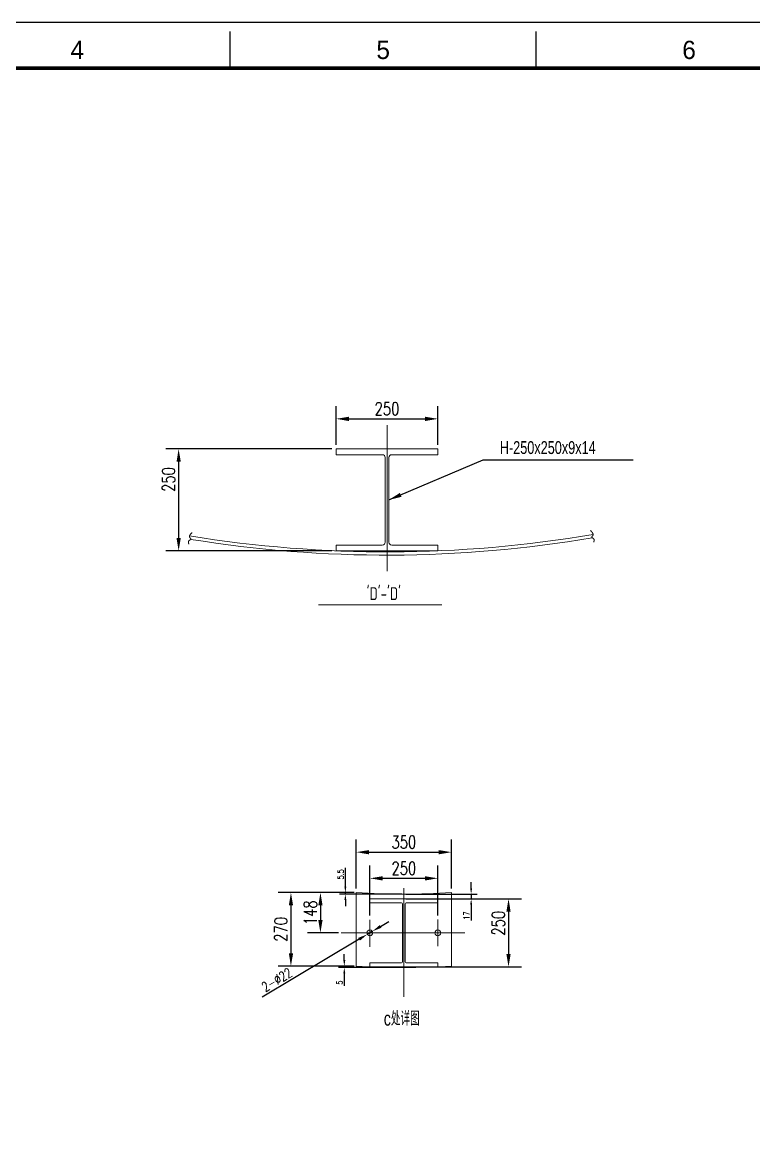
# Model space of a CAD drawing. Extents: x -1260320 to -915870, y -314911 to -145307.
# Drawn here: x -1160196 to -1149437, y -290902 to -274322 of the extents above; entities that cross this region are included whole.
import ezdxf
from ezdxf.enums import TextEntityAlignment as Align

# ---------------------------------------------------------------- set-up
doc = ezdxf.new("R2010")
doc.units = 0
doc.header["$LTSCALE"] = 1500
doc.header["$MEASUREMENT"] = 0
doc.header["$PDMODE"] = 1
doc.header["$PDSIZE"] = 50
for name, pattern in [('PF_CENTER', [2, 1.25, -0.25, 0.25, -0.25]), ('PF_DASHED', [0.75, 0.5, -0.25]), ('PF_DIVIDE', [1.25, 0.5, -0.25, 0, -0.25, 0, -0.25])]:
    doc.linetypes.add(name, pattern=pattern)
doc.layers.get('0').update_dxf_attribs({"color": 3, "linetype": 'CONTINUOUS'})
doc.layers.get('DEFPOINTS').update_dxf_attribs({"linetype": 'CONTINUOUS'})
for name, color, linetype in [('_TCC_NET_BORDER', 7, 'CONTINUOUS'), ('SMPEN_CENTER', 1, 'PF_CENTER'), ('SMPEN_DASHED', 5, 'PF_DASHED'), ('SMPEN_DIM', 3, 'CONTINUOUS'), ('SMPEN_THICK', 7, 'CONTINUOUS'), ('双点划线', 6, 'PF_DIVIDE'), ('尺寸线', 3, 'CONTINUOUS'), ('粗实线', 7, 'CONTINUOUS')]:
    doc.layers.add(name, color=color, linetype=linetype)
doc.styles.add('_TCC_NET_FSHZ_D_W1', font='tcc_comp', dxfattribs={"bigfont": 'tcc_chin'})
doc.styles.add('_TCC_NET_FSHZ_S_W075', font='tcc_simp', dxfattribs={"width": 0.75, "bigfont": 'tcc_hzdx'})
doc.styles.add('ROMANS', font='romans', dxfattribs={"width": 0.75})
doc.styles.get("Standard").update_dxf_attribs({"font": 'isocp.shx', "width": 0.707, "bigfont": 'hztxt.shx'})
doc.dimstyles.get("Standard").update_dxf_attribs({"dimscale": 150, "dimtxt": 2.5, "dimasz": 2, "dimexe": 2, "dimexo": 1, "dimgap": 1, "dimtad": 1, "dimdec": 0, "dimzin": 0, "dimdsep": 46, "dimtxsty": 'ROMANS', "dimcen": 0.09, "dimadec": 0, "dimazin": 0, "dimtfac": 1, "dimtdec": 4, "dimtmove": 0, "dimatfit": 3, "dimfxl": 0, "dimtolj": 1, "dimtzin": 0, "dimarcsym": 0})

# ---------------------------------------------------------------- blocks, each defined once
blk = doc.blocks.new('*D218')
at = {"layer": 'DEFPOINTS', "color": 0}
for p in [(-1155459, -288237), (-1155283, -288217), (-1154583, -288237)]:
    blk.add_point(p, dxfattribs=at)
at = {"layer": 'SMPEN_DIM', "color": 0, "lineweight": -2}
for p, q in [((-1155459, -288129), (-1155459, -288042)), ((-1155312, -288217), (-1155547, -288217)), ((-1154612, -288237), (-1155547, -288237)), ((-1155459, -288217), (-1155459, -288237)), ((-1155459, -288325), (-1155459, -288506))]:
    blk.add_line(p, q, dxfattribs=at)
at = {"layer": 'SMPEN_DIM', "color": 0}
for points in [[(-1155474, -288129), (-1155445, -288129), (-1155459, -288217)], [(-1155474, -288325), (-1155445, -288325), (-1155459, -288237)]]:
    blk.add_solid(points, dxfattribs=at)
at = {"layer": 'SMPEN_DIM', "color": 0, "lineweight": 15, "insert": (-1155528, -288459), "char_height": 87.5, "attachment_point": 5, "rotation": 90, "style": 'ROMANS'}
blk.add_mtext('\\A1;5', dxfattribs=at)
blk = doc.blocks.new('*D219')
at = {"layer": 'DEFPOINTS', "color": 0}
for p in [(-1155283, -287135), (-1156245, -288217), (-1155283, -288217)]:
    blk.add_point(p, dxfattribs=at)
at = {"layer": '尺寸线', "color": 3, "lineweight": -2}
for p, q in [((-1155346, -287135), (-1156434, -287135)), ((-1156245, -287324), (-1156245, -288028)), ((-1155346, -288217), (-1156434, -288217))]:
    blk.add_line(p, q, dxfattribs=at)
at = {"layer": '尺寸线', "color": 3}
for points in [[(-1156276, -287324), (-1156213, -287324), (-1156245, -287135)], [(-1156276, -288028), (-1156213, -288028), (-1156245, -288217)]]:
    blk.add_solid(points, dxfattribs=at)
at = {"layer": '尺寸线', "color": 3, "lineweight": 15, "insert": (-1156393, -287676), "char_height": 189, "attachment_point": 5, "rotation": 90, "style": 'ROMANS'}
blk.add_mtext('\\A1;270', dxfattribs=at)
blk = doc.blocks.new('*D220')
at = {"layer": 'DEFPOINTS', "color": 0}
for p in [(-1154601, -287227), (-1154601, -288227), (-1153042, -288227)]:
    blk.add_point(p, dxfattribs=at)
at = {"layer": '尺寸线', "color": 3, "lineweight": -2}
for p, q in [((-1154538, -287227), (-1152853, -287227)), ((-1153042, -287416), (-1153042, -288038)), ((-1154538, -288227), (-1152853, -288227))]:
    blk.add_line(p, q, dxfattribs=at)
at = {"layer": '尺寸线', "color": 3}
for points in [[(-1153074, -287416), (-1153011, -287416), (-1153042, -287227)], [(-1153074, -288038), (-1153011, -288038), (-1153042, -288227)]]:
    blk.add_solid(points, dxfattribs=at)
at = {"layer": '尺寸线', "color": 3, "lineweight": 15, "insert": (-1153191, -287585), "char_height": 189, "attachment_point": 5, "rotation": 90, "style": 'ROMANS'}
blk.add_mtext('\\A1;250', dxfattribs=at)
blk = doc.blocks.new('*D221')
at = {"layer": 'DEFPOINTS', "color": 0}
for p in [(-1154583, -287157), (-1154583, -287227), (-1153592, -287227)]:
    blk.add_point(p, dxfattribs=at)
at = {"layer": 'SMPEN_DIM', "color": 0, "lineweight": -2}
for p, q in [((-1153592, -287070), (-1153592, -286982)), ((-1154554, -287157), (-1153505, -287157)), ((-1153592, -287157), (-1153592, -287227)), ((-1154554, -287227), (-1153505, -287227)), ((-1153592, -287314), (-1153592, -287545))]:
    blk.add_line(p, q, dxfattribs=at)
at = {"layer": 'SMPEN_DIM', "color": 0}
for points in [[(-1153607, -287070), (-1153578, -287070), (-1153592, -287157)], [(-1153607, -287314), (-1153578, -287314), (-1153592, -287227)]]:
    blk.add_solid(points, dxfattribs=at)
at = {"layer": 'SMPEN_DIM', "color": 0, "lineweight": 15, "insert": (-1153661, -287473), "char_height": 87.5, "attachment_point": 5, "rotation": 90, "style": 'ROMANS'}
blk.add_mtext('\\A1;17', dxfattribs=at)
blk = doc.blocks.new('*D222')
at = {"layer": 'DEFPOINTS', "color": 0}
for p in [(-1153883, -286539), (-1155283, -287135), (-1153883, -287135)]:
    blk.add_point(p, dxfattribs=at)
at = {"layer": '尺寸线', "color": 3, "lineweight": -2}
for p, q in [((-1155283, -287072), (-1155283, -286350)), ((-1153883, -287072), (-1153883, -286350)), ((-1155094, -286539), (-1154072, -286539))]:
    blk.add_line(p, q, dxfattribs=at)
at = {"layer": '尺寸线', "color": 3}
for points in [[(-1155094, -286508), (-1155094, -286571), (-1155283, -286539)], [(-1154072, -286508), (-1154072, -286571), (-1153883, -286539)]]:
    blk.add_solid(points, dxfattribs=at)
at = {"layer": '尺寸线', "color": 3, "lineweight": 15, "insert": (-1154583, -286391), "char_height": 189, "attachment_point": 5, "style": 'ROMANS'}
blk.add_mtext('\\A1;350', dxfattribs=at)
blk = doc.blocks.new('*D223')
at = {"layer": 'DEFPOINTS', "color": 0}
for p in [(-1154083, -286924), (-1155083, -287534), (-1154083, -287534)]:
    blk.add_point(p, dxfattribs=at)
at = {"layer": '尺寸线', "color": 3, "lineweight": -2}
for p, q in [((-1155083, -287471), (-1155083, -286735)), ((-1154083, -287471), (-1154083, -286735)), ((-1154894, -286924), (-1154272, -286924))]:
    blk.add_line(p, q, dxfattribs=at)
at = {"layer": '尺寸线', "color": 3}
for points in [[(-1154894, -286893), (-1154894, -286956), (-1155083, -286924)], [(-1154272, -286893), (-1154272, -286956), (-1154083, -286924)]]:
    blk.add_solid(points, dxfattribs=at)
at = {"layer": '尺寸线', "color": 3, "lineweight": 15, "insert": (-1154583, -286776), "char_height": 189, "attachment_point": 5, "style": 'ROMANS'}
blk.add_mtext('\\A1;250', dxfattribs=at)
blk = doc.blocks.new('*D224')
at = {"layer": 'DEFPOINTS', "color": 0}
for p in [(-1155283, -287135), (-1155811, -287727), (-1155483, -287727)]:
    blk.add_point(p, dxfattribs=at)
at = {"layer": '尺寸线', "color": 3, "lineweight": -2}
for p, q in [((-1155346, -287135), (-1156000, -287135)), ((-1155811, -287324), (-1155811, -287538)), ((-1155546, -287727), (-1156000, -287727))]:
    blk.add_line(p, q, dxfattribs=at)
at = {"layer": '尺寸线', "color": 3}
for points in [[(-1155842, -287324), (-1155779, -287324), (-1155811, -287135)], [(-1155842, -287538), (-1155779, -287538), (-1155811, -287727)]]:
    blk.add_solid(points, dxfattribs=at)
at = {"layer": '尺寸线', "color": 3, "lineweight": 15, "insert": (-1155959, -287431), "char_height": 189, "attachment_point": 5, "rotation": 90, "style": 'ROMANS'}
blk.add_mtext('\\A1;148', dxfattribs=at)
blk = doc.blocks.new('*D225')
at = {"layer": 'DEFPOINTS', "color": 0}
for p in [(-1155444, -287157), (-1155283, -287135), (-1154583, -287157)]:
    blk.add_point(p, dxfattribs=at)
at = {"layer": 'SMPEN_DIM', "color": 0, "lineweight": -2}
for p, q in [((-1155444, -287047), (-1155444, -286772)), ((-1155312, -287135), (-1155531, -287135)), ((-1154612, -287157), (-1155531, -287157)), ((-1155444, -287157), (-1155444, -287135)), ((-1155444, -287245), (-1155444, -287332))]:
    blk.add_line(p, q, dxfattribs=at)
at = {"layer": 'SMPEN_DIM', "color": 0}
for points in [[(-1155458, -287047), (-1155429, -287047), (-1155444, -287135)], [(-1155458, -287245), (-1155429, -287245), (-1155444, -287157)]]:
    blk.add_solid(points, dxfattribs=at)
at = {"layer": 'SMPEN_DIM', "color": 0, "lineweight": 15, "insert": (-1155513, -286866), "char_height": 87.5, "attachment_point": 5, "rotation": 90, "style": 'ROMANS'}
blk.add_mtext('\\A1;5.5', dxfattribs=at)
blk = doc.blocks.new('*D226')
at = {"layer": 'DEFPOINTS', "color": 0}
for p in [(-1155121, -287749), (-1155045, -287704)]:
    blk.add_point(p, dxfattribs=at)
at = {"layer": 'SMPEN_DIM', "color": 0, "lineweight": -2}
for p, q in [((-1154925, -287632), (-1154805, -287560)), ((-1155241, -287821), (-1156667, -288674)), ((-1155045, -287704), (-1155121, -287749))]:
    blk.add_line(p, q, dxfattribs=at)
at = {"layer": 'SMPEN_DIM', "color": 0}
for points in [[(-1154937, -287612), (-1154913, -287652), (-1155045, -287704)], [(-1155253, -287801), (-1155229, -287841), (-1155121, -287749)]]:
    blk.add_solid(points, dxfattribs=at)
at = {"layer": 'SMPEN_DIM', "color": 0, "lineweight": 15, "insert": (-1156453, -288418), "char_height": 140, "attachment_point": 5, "rotation": 30.8906, "style": 'ROMANS'}
blk.add_mtext('\\A1;2-%%c22', dxfattribs=at)
blk = doc.blocks.new('*D282')
at = {"layer": 'DEFPOINTS', "color": 0}
for p in [(-1154081, -280158), (-1155581, -280602), (-1154081, -280602)]:
    blk.add_point(p, dxfattribs=at)
at = {"layer": '尺寸线', "color": 3, "lineweight": -2}
for p, q in [((-1155581, -280539), (-1155581, -279969)), ((-1154081, -280539), (-1154081, -279969)), ((-1155392, -280158), (-1154270, -280158))]:
    blk.add_line(p, q, dxfattribs=at)
at = {"layer": '尺寸线', "color": 3}
for points in [[(-1155392, -280127), (-1155392, -280190), (-1155581, -280158)], [(-1154270, -280127), (-1154270, -280190), (-1154081, -280158)]]:
    blk.add_solid(points, dxfattribs=at)
at = {"layer": '尺寸线', "color": 3, "lineweight": 15, "insert": (-1154831, -280010), "char_height": 189, "attachment_point": 5, "style": 'ROMANS'}
blk.add_mtext('\\A1;250', dxfattribs=at)
blk = doc.blocks.new('*D283')
at = {"layer": 'DEFPOINTS', "color": 0}
for p in [(-1155581, -280602), (-1157898, -282102), (-1155581, -282102)]:
    blk.add_point(p, dxfattribs=at)
at = {"layer": '尺寸线', "color": 3, "lineweight": -2}
for p, q in [((-1155644, -280602), (-1158087, -280602)), ((-1157898, -280791), (-1157898, -281913)), ((-1155644, -282102), (-1158087, -282102))]:
    blk.add_line(p, q, dxfattribs=at)
at = {"layer": '尺寸线', "color": 3}
for points in [[(-1157929, -280791), (-1157866, -280791), (-1157898, -280602)], [(-1157929, -281913), (-1157866, -281913), (-1157898, -282102)]]:
    blk.add_solid(points, dxfattribs=at)
at = {"layer": '尺寸线', "color": 3, "lineweight": 15, "insert": (-1158046, -281051), "char_height": 189, "attachment_point": 5, "rotation": 90, "style": 'ROMANS'}
blk.add_mtext('\\A1;250', dxfattribs=at)
blk = doc.blocks.new('_TCCDWGBORDER01H2A100841X594')
at = {"color": 7, "linetype": 'Continuous'}
for p, q in [((294, 584), (294, 592)), ((361, 584), (361, 592))]:
    blk.add_line(p, q, dxfattribs=at)
blk.add_lwpolyline([(0, 0), (841, 0), (841, 594), (0, 594)], close=True, dxfattribs=at)
at = {"color": 4, "linetype": 'Continuous', "const_width": 0.8}
blk.add_lwpolyline([(25, 10), (831, 10), (831, 584), (25, 584)], close=True, dxfattribs=at)
at = {"color": 7, "style": '_TCC_NET_FSHZ_D_W1'}
for s, p in [('4', (260.5, 588)), ('5', (327.5, 588)), ('6', (394.5, 588))]:
    blk.add_text(s, height=4, dxfattribs=at).set_placement(p, align=Align.MIDDLE_CENTER)
at = {"color": 1, "style": '_TCC_NET_FSHZ_S_W075', "flags": 8}
blk.add_attdef('FILE_NAME', (-6, 0), '', height=4, rotation=90, dxfattribs=at)
blk.add_attdef('USER_NAME', (0, -10), '', height=4, dxfattribs=at)
at = {"color": 1, "style": '_TCC_NET_FSHZ_S_W075', "flags": 9}
blk.add_attdef('BORDER_SIZE', text='', height=4, dxfattribs=at).set_placement((841, -10), align=Align.RIGHT)

msp = doc.modelspace()

# ---------------------------------------------------------------- linework, layer by layer
at = {"layer": 'SMPEN_CENTER', "lineweight": 15, "ltscale": 8}
for p, q in [((-1154830.635, -280251.255), (-1154830.635, -282400.404)), ((-1154582.92, -287069.506), (-1154582.92, -288669.039)), ((-1155082.92, -287533.626), (-1155082.92, -287932.345)), ((-1154082.92, -287531.732), (-1154082.92, -287922.527)), ((-1155054.643, -287726.617), (-1155503.217, -287726.617)), ((-1155482.92, -287726.617), (-1153682.92, -287726.617)), ((-1154147.076, -287726.617), (-1155054.643, -287726.617))]:
    msp.add_line(p, q, dxfattribs=at)
at = {"layer": 'SMPEN_DASHED', "lineweight": 15, "ltscale": 30}
msp.add_line((-1154082.92, -287226.617), (-1154082.92, -287282.617), dxfattribs=at)
at = {"layer": 'SMPEN_THICK', "lineweight": 15, "ltscale": 20}
for p, q in [((-1154080.635, -280601.596), (-1154080.635, -280685.596)), ((-1155580.635, -282017.596), (-1155580.635, -282101.596))]:
    msp.add_line(p, q, dxfattribs=at)
for centre, radius, start, end in [((-1154830.635, -264117.228), 18000, 260.7070077, 279.7019615), ((-1154830.635, -264117.228), 18048, 260.7898502, 279.6394052), ((-1154582.92, -276237.039), 10920, 266.3246724, 273.6753252), ((-1154582.92, -276237.039), 12000, 266.6558467, 273.3441511)]:
    msp.add_arc(centre, radius, start, end, dxfattribs=at)
at = {"layer": '双点划线', "lineweight": 15, "ltscale": 15}
for points in [[(-1157701.272, -281832.6), (-1157733.431, -281905.776), (-1157717.81, -281928.358), (-1157745.854, -281952.272), (-1157746.882, -282004.09)], [(-1151834.528, -281803.669), (-1151802.369, -281876.844), (-1151817.989, -281899.426), (-1151789.946, -281923.341), (-1151788.918, -281975.159)]]:
    msp.add_spline(points, degree=3, dxfattribs=at)
at = {"layer": '尺寸线', "lineweight": 15}
msp.add_line((-1155836.936, -282897.917), (-1154025.86, -282897.917), dxfattribs=at)
at = {"layer": '粗实线', "lineweight": 15, "ltscale": 20}
msp.add_line((-1155580.635, -280601.596), (-1154080.635, -280601.596), dxfattribs=at)
at = {"layer": '粗实线', "lineweight": 15, "ltscale": 30}
for p, q in [((-1155282.92, -288216.605), (-1155282.92, -287134.579)), ((-1153882.92, -288216.605), (-1153882.92, -287134.579)), ((-1155082.92, -288170.617), (-1155082.92, -288226.617))]:
    msp.add_line(p, q, dxfattribs=at)
at = {"layer": '粗实线', "lineweight": 15}
msp.add_lwpolyline([(-1154080.635, -280685.596), (-1154761.635, -280685.596, 0.414213567), (-1154803.635, -280727.596), (-1154803.635, -281975.596, 0.414213557), (-1154761.635, -282017.596), (-1154080.635, -282017.596), (-1154080.635, -282101.596), (-1155580.635, -282101.596), (-1155580.635, -282017.596), (-1154899.635, -282017.596, 0.414213549), (-1154857.635, -281975.596), (-1154857.635, -280727.596, 0.414213575), (-1154899.635, -280685.596), (-1155580.635, -280685.596), (-1155580.635, -280601.596), (-1154080.635, -280601.596), (-1154080.635, -280685.596)], format="xyb", dxfattribs=at)
at = {"layer": '粗实线', "lineweight": 15, "ltscale": 30}
msp.add_lwpolyline([(-1154082.92, -287282.617), (-1154536.92, -287282.617, 0.414213567), (-1154564.92, -287310.617), (-1154564.92, -288142.617, 0.414213557), (-1154536.92, -288170.617), (-1154082.92, -288170.617), (-1154082.92, -288226.617), (-1155082.92, -288226.617), (-1155082.92, -288170.617), (-1154628.92, -288170.617, 0.414213549), (-1154600.92, -288142.617), (-1154600.92, -287310.617, 0.414213575), (-1154628.92, -287282.617), (-1155082.92, -287282.617), (-1155082.92, -287226.617), (-1154082.92, -287226.617), (-1154082.92, -287282.617)], format="xyb", dxfattribs=at)
at = {"layer": '粗实线', "lineweight": 15, "ltscale": 20}
for centre in [(-1155082.92, -287726.617), (-1154082.92, -287727.129)]:
    msp.add_circle(centre, 44, dxfattribs=at)

# ---------------------------------------------------------------- block references
at = {"layer": '_TCC_NET_BORDER', "color": 1, "lineweight": 15, "xscale": 67.20000000001164, "yscale": 67.19999999999709, "zscale": 67.2}
msp.add_blockref('_TCCDWGBORDER01H2A100841X594', (-1176895.207, -314238.724), dxfattribs=at)

# ---------------------------------------------------------------- texts
at = {"layer": '尺寸线', "linetype": 'Continuous', "lineweight": 15, "width": 0.825}
msp.add_text(" 'D'-'D'", height=189, dxfattribs=at).set_placement((-1154922.583, -282826.33), align=Align.CENTER)
at = {"layer": '尺寸线', "lineweight": 15, "ltscale": 20, "insert": (-1154877.435, -288883.533), "char_height": 210, "width": 757.81929, "attachment_point": 1}
msp.add_mtext('{\\fArial|b0|i0|c0|p32;c\\Ftxt,hzdx|c134;处详图}', dxfattribs=at)
at = {"layer": '粗实线', "color": 3, "lineweight": 15, "ltscale": 20, "insert": (-1153170.635, -280486.571), "char_height": 189, "attachment_point": 1}
msp.add_mtext('{\\fArial|b0|i0|c0|p32;H-250x250x9x14}', dxfattribs=at)

# ---------------------------------------------------------------- dimensions: what is measured, and where the dimension line sits
at = {"layer": 'SMPEN_DIM', "lineweight": 15}
dim = msp.add_linear_dim(base=(-1155443.903, -287157.039), p1=(-1155282.92, -287134.58), p2=(-1154582.92, -287157.039), angle=90, text='5.5', dimstyle='Standard', override={"dimscale": 25, "dimtxt": 3.5, "dimasz": 3.5, "dimexe": 3.5, "dimexo": 1.166667, "dimgap": 1, "dimtad": 1, "dimtih": 0, "dimdec": 1, "dimzin": 8, "dimtofl": 1, "dimatfit": 0, "dimtzin": 16508}, dxfattribs=at)
dim.commit()
dim.dimension.update_dxf_attribs({"geometry": '*D225', "text_midpoint": (-1155443.903, -286865.83), "dimtype": 160})
for base, p1, p2, text, picture, middle in [((-1153592.481, -287226.617), (-1154582.92, -287157.039), (-1154582.92, -287226.617), '17', '*D221', (-1153661.231, -287473.492)), ((-1155459.386, -288237.039), (-1155282.92, -288216.605), (-1154582.92, -288237.039), '5', '*D218', (-1155528.136, -288458.914))]:
    dim = msp.add_linear_dim(base=base, p1=p1, p2=p2, angle=90, text=text, dimstyle='Standard', override={"dimscale": 25, "dimtxt": 3.5, "dimasz": 3.5, "dimexe": 3.5, "dimexo": 1.166667, "dimgap": 1, "dimtad": 1, "dimtih": 0, "dimdec": 1, "dimzin": 8, "dimtofl": 1, "dimatfit": 0, "dimtzin": 16508}, dxfattribs=at)
    dim.commit()
    dim.dimension.update_dxf_attribs({"geometry": picture, "text_midpoint": middle})
dim = msp.add_diameter_dim_2p(p1=(-1155045.161, -287704.028), p2=(-1155120.678, -287749.207), text='2-%%c22', dimstyle='Standard', override={"dimscale": 40, "dimtxt": 3.5, "dimasz": 3.5, "dimexe": 3.5, "dimexo": 1.166667, "dimgap": 1, "dimtad": 1, "dimtih": 0, "dimdec": 1, "dimzin": 8, "dimtofl": 1, "dimatfit": 0, "dimtzin": 16508}, dxfattribs=at)
dim.commit()
dim.dimension.update_dxf_attribs({"geometry": '*D226', "text_midpoint": (-1156396.333, -288512.387), "dimtype": 163})
at = {"layer": '尺寸线', "lineweight": 15}
dim = msp.add_linear_dim(base=(-1154080.635, -280158.298), p1=(-1155580.635, -280601.596), p2=(-1154080.635, -280601.596), text='250', dimstyle='Standard', override={"dimscale": 54, "dimtxt": 3.5, "dimasz": 3.5, "dimexe": 3.5, "dimexo": 1.166667, "dimgap": 1, "dimtad": 1, "dimtih": 0, "dimdec": 2, "dimzin": 8, "dimclrd": 3, "dimclre": 3, "dimclrt": 3, "dimtdec": 2, "dimatfit": 0, "dimtzin": 8}, dxfattribs=at)
dim.commit()
dim.dimension.update_dxf_attribs({"geometry": '*D282', "text_midpoint": (-1154830.635, -280009.798)})
for base, p1, p2, picture, middle in [((-1157897.916, -282101.596), (-1155580.635, -280601.596), (-1155580.635, -282101.596), '*D283', (-1157897.916, -281051.161)), ((-1153042.25, -288226.617), (-1154601.36, -287226.617), (-1154601.36, -288226.617), '*D220', (-1153042.25, -287585.165))]:
    dim = msp.add_linear_dim(base=base, p1=p1, p2=p2, angle=90, text='250', dimstyle='Standard', override={"dimscale": 54, "dimtxt": 3.5, "dimasz": 3.5, "dimexe": 3.5, "dimexo": 1.166667, "dimgap": 1, "dimtad": 1, "dimtih": 0, "dimdec": 2, "dimzin": 8, "dimclrd": 3, "dimclre": 3, "dimclrt": 3, "dimtdec": 2, "dimatfit": 0, "dimtzin": 8}, dxfattribs=at)
    dim.commit()
    dim.dimension.update_dxf_attribs({"geometry": picture, "text_midpoint": middle, "dimtype": 160})
for base, p1, p2, angle, text, picture, middle in [((-1153882.92, -286539.323), (-1155282.92, -287134.579), (-1153882.92, -287134.579), 180, '350', '*D222', (-1154582.92, -286390.823)), ((-1154082.92, -286924.423), (-1155082.92, -287533.626), (-1154082.92, -287533.626), 180, '250', '*D223', (-1154582.92, -286775.923)), ((-1156244.666, -288216.605), (-1155282.92, -287134.58), (-1155282.92, -288216.605), 90, '270', '*D219', (-1156393.166, -287675.592)), ((-1155810.921, -287726.617), (-1155282.92, -287134.58), (-1155482.92, -287726.617), 90, '148', '*D224', (-1155959.421, -287430.598))]:
    dim = msp.add_linear_dim(base=base, p1=p1, p2=p2, angle=angle, text=text, dimstyle='Standard', override={"dimscale": 54, "dimtxt": 3.5, "dimasz": 3.5, "dimexe": 3.5, "dimexo": 1.166667, "dimgap": 1, "dimtad": 1, "dimtih": 0, "dimdec": 2, "dimzin": 8, "dimclrd": 3, "dimclre": 3, "dimclrt": 3, "dimtdec": 2, "dimatfit": 0, "dimtzin": 8}, dxfattribs=at)
    dim.commit()
    dim.dimension.update_dxf_attribs({"geometry": picture, "text_midpoint": middle})

# ---------------------------------------------------------------- leaders
at = {"layer": '尺寸线', "lineweight": 15, "annotation_type": 0, "has_hookline": 1, "hookline_direction": 0, "text_width": 1962.325}
msp.add_leader([(-1154803.635, -281351.596), (-1153413.635, -280759.818), (-1153224.635, -280759.818)], dimstyle='Standard', override={"dimscale": 54, "dimtxt": 3.5, "dimasz": 3.5, "dimexe": 3.5, "dimexo": 1.166667, "dimgap": 1, "dimtad": 1, "dimtih": 0, "dimdec": 2, "dimzin": 8, "dimclrd": 3, "dimclre": 3, "dimclrt": 3, "dimtdec": 2, "dimatfit": 0, "dimtzin": 8}, dxfattribs=at)

doc.saveas('drawing.dxf')
